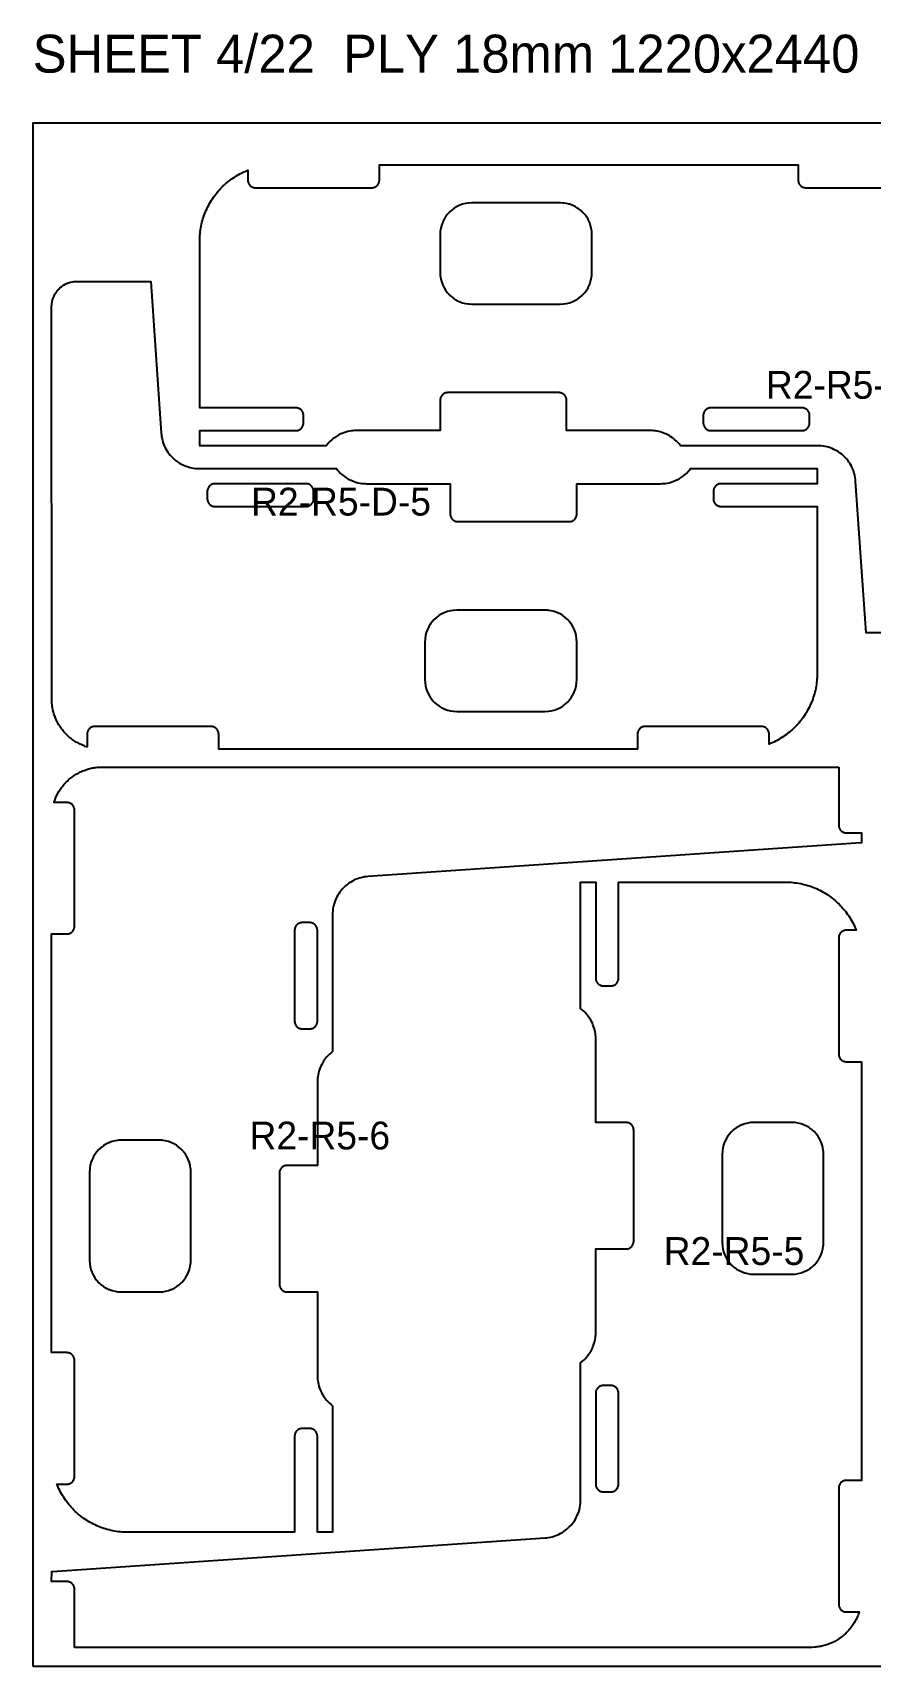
# Model space of a CAD drawing. Header units: millimetres. Extents: x 0 to 59980, y 0 to 1292.
# Drawn here: x 8220 to 8882, y 0 to 1292 of the extents above; entities that cross this region are included whole.
import ezdxf

# ---------------------------------------------------------------- set-up
doc = ezdxf.new("R2010")
doc.units = ezdxf.units.MM
for name, color, linetype in [('CUT_IN', 5, 'Continuous'), ('CUT_OUT', 1, 'Continuous'), ('LABEL', 7, 'Continuous'), ('SHEET', 8, 'Continuous')]:
    doc.layers.add(name, color=color, linetype=linetype)

msp = doc.modelspace()

# ---------------------------------------------------------------- linework, layer by layer
at = {"layer": 'CUT_IN'}
for points in [[(8546.22, 1088.11), (8547.68, 1086.14), (8549.12, 1084.54), (8549.54, 1084.12), (8551.14, 1082.68), (8553.11, 1081.22), (8554.96, 1080.1), (8555.22, 1079.96), (8557.17, 1079.03), (8557.71, 1078.8), (8559.74, 1078.08), (8562.12, 1077.49), (8564.26, 1077.16), (8564.84, 1077.11), (8567.15, 1077), (8636.85, 1077), (8639.45, 1077.13), (8639.74, 1077.16), (8641.88, 1077.49), (8644.26, 1078.08), (8646.29, 1078.8), (8646.83, 1079.03), (8648.52, 1079.83), (8649.04, 1080.1), (8650.89, 1081.22), (8652.86, 1082.68), (8654.46, 1084.12), (8654.88, 1084.54), (8656.32, 1086.14), (8657.61, 1087.87), (8657.94, 1088.36), (8658.9, 1089.96), (8659.04, 1090.22), (8659.97, 1092.17), (8660.2, 1092.71), (8660.92, 1094.74), (8661.51, 1097.12), (8661.84, 1099.26), (8661.87, 1099.55), (8662, 1102.15), (8661.99, 1132.15), (8661.87, 1134.45), (8661.84, 1134.74), (8661.51, 1136.88), (8660.92, 1139.26), (8660.2, 1141.29), (8659.97, 1141.83), (8659.04, 1143.78), (8658.9, 1144.04), (8657.94, 1145.64), (8657.61, 1146.13), (8656.32, 1147.86), (8654.88, 1149.46), (8654.46, 1149.88), (8652.86, 1151.32), (8651.13, 1152.61), (8650.64, 1152.94), (8649.04, 1153.9), (8648.78, 1154.04), (8646.83, 1154.97), (8646.29, 1155.2), (8644.26, 1155.92), (8643.97, 1156), (8641.88, 1156.51), (8639.74, 1156.84), (8639.16, 1156.89), (8636.85, 1157), (8567.15, 1157), (8564.55, 1156.87), (8564.26, 1156.84), (8562.12, 1156.51), (8559.74, 1155.92), (8557.71, 1155.2), (8557.17, 1154.97), (8555.48, 1154.17), (8554.96, 1153.9), (8553.11, 1152.78), (8551.14, 1151.32), (8550.92, 1151.13), (8549.54, 1149.88), (8549.12, 1149.46), (8547.68, 1147.86), (8546.39, 1146.13), (8546.06, 1145.64), (8545.1, 1144.04), (8544.96, 1143.78), (8544.03, 1141.83), (8543.8, 1141.29), (8543.08, 1139.26), (8542.49, 1136.88), (8542.16, 1134.74), (8542.13, 1134.45), (8542, 1131.85), (8542, 1102.15), (8542.11, 1099.84), (8542.16, 1099.26), (8542.49, 1097.12), (8543.08, 1094.74), (8543.8, 1092.71), (8543.91, 1092.44), (8544.83, 1090.48), (8545.1, 1089.96), (8546.22, 1088.11)], [(8828.88, 977.06), (8829.46, 977.18), (8830.02, 977.35), (8830.57, 977.58), (8831.08, 977.85), (8831.57, 978.18), (8831.81, 978.36), (8832.03, 978.55), (8832.45, 978.97), (8832.64, 979.19), (8832.82, 979.43), (8833.15, 979.92), (8833.42, 980.43), (8833.65, 980.98), (8833.82, 981.54), (8833.94, 982.12), (8833.99, 982.71), (8833.99, 989.29), (8833.94, 989.88), (8833.82, 990.46), (8833.65, 991.02), (8833.54, 991.3), (8833.42, 991.57), (8833.15, 992.08), (8832.82, 992.57), (8832.64, 992.81), (8832.45, 993.03), (8832.03, 993.45), (8831.81, 993.64), (8831.33, 993.99), (8831.08, 994.15), (8830.83, 994.29), (8830.3, 994.54), (8830.02, 994.65), (8829.46, 994.82), (8828.88, 994.94), (8828.59, 994.97), (8828, 995), (8755.71, 994.99), (8755.12, 994.94), (8754.54, 994.82), (8753.98, 994.65), (8753.7, 994.54), (8753.17, 994.29), (8752.92, 994.15), (8752.43, 993.82), (8752.19, 993.64), (8751.97, 993.45), (8751.55, 993.03), (8751.36, 992.81), (8751.01, 992.33), (8750.71, 991.83), (8750.46, 991.3), (8750.35, 991.02), (8750.18, 990.46), (8750.06, 989.88), (8750.03, 989.59), (8750, 989), (8750.01, 982.71), (8750.06, 982.12), (8750.18, 981.54), (8750.35, 980.98), (8750.46, 980.7), (8750.58, 980.43), (8750.85, 979.92), (8751.18, 979.43), (8751.36, 979.19), (8751.55, 978.97), (8751.97, 978.55), (8752.19, 978.36), (8752.67, 978.01), (8752.92, 977.85), (8753.17, 977.71), (8753.7, 977.46), (8753.98, 977.35), (8754.54, 977.18), (8755.12, 977.06), (8755.41, 977.03), (8756, 977), (8828, 977), (8828.59, 977.03), (8828.88, 977.06)], [(8363.12, 934.94), (8362.54, 934.82), (8361.98, 934.65), (8361.43, 934.42), (8360.92, 934.15), (8360.43, 933.82), (8360.19, 933.64), (8359.97, 933.45), (8359.55, 933.03), (8359.36, 932.81), (8359.18, 932.57), (8358.85, 932.08), (8358.58, 931.57), (8358.35, 931.02), (8358.18, 930.46), (8358.06, 929.88), (8358.01, 929.29), (8358.01, 922.71), (8358.06, 922.12), (8358.18, 921.54), (8358.35, 920.98), (8358.46, 920.7), (8358.58, 920.43), (8358.85, 919.92), (8359.18, 919.43), (8359.36, 919.19), (8359.55, 918.97), (8359.97, 918.55), (8360.19, 918.36), (8360.67, 918.01), (8360.92, 917.85), (8361.17, 917.71), (8361.7, 917.46), (8361.98, 917.35), (8362.54, 917.18), (8363.12, 917.06), (8363.41, 917.03), (8364, 917), (8436.29, 917.01), (8436.88, 917.06), (8437.46, 917.18), (8438.02, 917.35), (8438.3, 917.46), (8438.83, 917.71), (8439.08, 917.85), (8439.57, 918.18), (8439.81, 918.36), (8440.03, 918.55), (8440.45, 918.97), (8440.64, 919.19), (8440.99, 919.67), (8441.29, 920.17), (8441.54, 920.7), (8441.65, 920.98), (8441.82, 921.54), (8441.94, 922.12), (8441.97, 922.41), (8442, 923), (8441.99, 929.29), (8441.94, 929.88), (8441.82, 930.46), (8441.65, 931.02), (8441.54, 931.3), (8441.42, 931.57), (8441.15, 932.08), (8440.82, 932.57), (8440.64, 932.81), (8440.45, 933.03), (8440.03, 933.45), (8439.81, 933.64), (8439.33, 933.99), (8439.08, 934.15), (8438.83, 934.29), (8438.3, 934.54), (8438.02, 934.65), (8437.46, 934.82), (8436.88, 934.94), (8436.59, 934.97), (8436, 935), (8364, 935), (8363.41, 934.97), (8363.12, 934.94)], [(8645.78, 823.89), (8644.32, 825.86), (8642.88, 827.46), (8642.46, 827.88), (8640.86, 829.32), (8638.89, 830.78), (8637.04, 831.9), (8636.78, 832.04), (8634.83, 832.97), (8634.29, 833.2), (8632.26, 833.92), (8629.88, 834.51), (8627.74, 834.84), (8627.16, 834.89), (8624.85, 835), (8555.15, 835), (8552.55, 834.87), (8552.26, 834.84), (8550.12, 834.51), (8547.74, 833.92), (8545.71, 833.2), (8545.17, 832.97), (8543.48, 832.17), (8542.96, 831.9), (8541.11, 830.78), (8539.14, 829.32), (8537.54, 827.88), (8537.12, 827.46), (8535.68, 825.86), (8534.39, 824.13), (8534.06, 823.64), (8533.1, 822.04), (8532.96, 821.78), (8532.03, 819.83), (8531.8, 819.29), (8531.08, 817.26), (8530.49, 814.88), (8530.16, 812.74), (8530.13, 812.45), (8530, 809.85), (8530.01, 779.85), (8530.13, 777.55), (8530.16, 777.26), (8530.49, 775.12), (8531.08, 772.74), (8531.8, 770.71), (8532.03, 770.17), (8532.96, 768.22), (8533.1, 767.96), (8534.06, 766.36), (8534.39, 765.87), (8535.68, 764.14), (8537.12, 762.54), (8537.54, 762.12), (8539.14, 760.68), (8540.87, 759.39), (8541.36, 759.06), (8542.96, 758.1), (8543.22, 757.96), (8545.17, 757.03), (8545.71, 756.8), (8547.74, 756.08), (8548.03, 756), (8550.12, 755.49), (8552.26, 755.16), (8552.84, 755.11), (8555.15, 755), (8624.85, 755), (8627.45, 755.13), (8627.74, 755.16), (8629.88, 755.49), (8632.26, 756.08), (8634.29, 756.8), (8634.83, 757.03), (8636.52, 757.83), (8637.04, 758.1), (8638.89, 759.22), (8640.86, 760.68), (8641.08, 760.87), (8642.46, 762.12), (8642.88, 762.54), (8644.32, 764.14), (8645.61, 765.87), (8645.94, 766.36), (8646.9, 767.96), (8647.04, 768.22), (8647.97, 770.17), (8648.2, 770.71), (8648.92, 772.74), (8649.51, 775.12), (8649.84, 777.26), (8649.87, 777.55), (8650, 780.15), (8650, 809.85), (8649.89, 812.16), (8649.84, 812.74), (8649.51, 814.88), (8648.92, 817.26), (8648.2, 819.29), (8648.09, 819.56), (8647.17, 821.52), (8646.9, 822.04), (8645.78, 823.89)], [(8445, 582), (8444.97, 582.59), (8444.94, 582.88), (8444.82, 583.46), (8444.65, 584.02), (8444.42, 584.57), (8444.15, 585.08), (8443.82, 585.57), (8443.64, 585.81), (8443.45, 586.03), (8443.03, 586.45), (8442.81, 586.64), (8442.57, 586.82), (8442.08, 587.15), (8441.57, 587.42), (8441.02, 587.65), (8440.46, 587.82), (8439.88, 587.94), (8439.29, 587.99), (8432.71, 587.99), (8432.12, 587.94), (8431.54, 587.82), (8430.98, 587.65), (8430.7, 587.54), (8430.43, 587.42), (8429.92, 587.15), (8429.43, 586.82), (8429.19, 586.64), (8428.97, 586.45), (8428.55, 586.03), (8428.36, 585.81), (8428.01, 585.33), (8427.85, 585.08), (8427.71, 584.83), (8427.46, 584.3), (8427.35, 584.02), (8427.18, 583.46), (8427.06, 582.88), (8427.03, 582.59), (8427, 582), (8427.01, 509.71), (8427.06, 509.12), (8427.18, 508.54), (8427.35, 507.98), (8427.46, 507.7), (8427.71, 507.17), (8427.85, 506.92), (8428.18, 506.43), (8428.36, 506.19), (8428.55, 505.97), (8428.97, 505.55), (8429.19, 505.36), (8429.67, 505.01), (8430.17, 504.71), (8430.7, 504.46), (8430.98, 504.35), (8431.54, 504.18), (8432.12, 504.06), (8432.41, 504.03), (8433, 504), (8439.29, 504.01), (8439.88, 504.06), (8440.46, 504.18), (8441.02, 504.35), (8441.3, 504.46), (8441.57, 504.58), (8442.08, 504.85), (8442.57, 505.18), (8442.81, 505.36), (8443.03, 505.55), (8443.45, 505.97), (8443.64, 506.19), (8443.99, 506.67), (8444.15, 506.92), (8444.29, 507.17), (8444.54, 507.7), (8444.65, 507.98), (8444.82, 508.54), (8444.94, 509.12), (8444.97, 509.41), (8445, 510), (8445, 582)], [(8778.48, 427.17), (8777.96, 426.9), (8776.11, 425.78), (8774.14, 424.32), (8773.92, 424.13), (8772.54, 422.88), (8772.33, 422.67), (8772.12, 422.46), (8770.87, 421.08), (8770.68, 420.86), (8769.22, 418.89), (8768.1, 417.04), (8767.96, 416.78), (8767.03, 414.83), (8766.8, 414.29), (8766.08, 412.26), (8766, 411.97), (8765.49, 409.88), (8765.16, 407.74), (8765.11, 407.16), (8765, 404.85), (8765, 335.15), (8765.13, 332.55), (8765.16, 332.26), (8765.49, 330.12), (8766.08, 327.74), (8766.8, 325.71), (8767.03, 325.17), (8767.83, 323.48), (8768.1, 322.96), (8769.22, 321.11), (8770.5, 319.38), (8770.68, 319.14), (8770.87, 318.92), (8772.12, 317.54), (8772.54, 317.12), (8774.14, 315.68), (8775.87, 314.39), (8776.36, 314.06), (8777.96, 313.1), (8778.22, 312.96), (8780.17, 312.03), (8780.71, 311.8), (8782.74, 311.08), (8785.12, 310.49), (8787.26, 310.16), (8787.55, 310.13), (8790.15, 310), (8820.15, 310.01), (8822.45, 310.13), (8822.74, 310.16), (8824.88, 310.49), (8827.26, 311.08), (8829.29, 311.8), (8829.83, 312.03), (8831.78, 312.96), (8832.04, 313.1), (8833.64, 314.06), (8834.13, 314.39), (8835.86, 315.68), (8837.46, 317.12), (8837.88, 317.54), (8839.32, 319.14), (8840.61, 320.87), (8840.94, 321.36), (8841.9, 322.96), (8842.04, 323.22), (8842.97, 325.17), (8843.2, 325.71), (8843.92, 327.74), (8844, 328.03), (8844.51, 330.12), (8844.84, 332.26), (8844.89, 332.84), (8845, 335.15), (8845, 404.85), (8844.87, 407.45), (8844.84, 407.74), (8844.51, 409.88), (8843.92, 412.26), (8843.2, 414.29), (8842.97, 414.83), (8842.17, 416.52), (8841.9, 417.04), (8840.78, 418.89), (8839.5, 420.62), (8839.32, 420.86), (8839.13, 421.08), (8837.88, 422.46), (8837.46, 422.88), (8835.86, 424.32), (8834.13, 425.61), (8833.64, 425.94), (8832.04, 426.9), (8831.78, 427.04), (8829.83, 427.97), (8829.29, 428.2), (8827.26, 428.92), (8824.88, 429.51), (8822.74, 429.84), (8822.45, 429.87), (8819.85, 430), (8790.15, 430), (8787.84, 429.89), (8787.26, 429.84), (8785.12, 429.51), (8782.74, 428.92), (8780.71, 428.2), (8780.44, 428.09), (8778.48, 427.17)], [(8331.52, 298.83), (8332.04, 299.1), (8333.89, 300.22), (8335.86, 301.68), (8336.08, 301.87), (8337.46, 303.12), (8337.67, 303.33), (8337.88, 303.54), (8339.13, 304.92), (8339.32, 305.14), (8340.78, 307.11), (8341.9, 308.96), (8342.04, 309.22), (8342.97, 311.17), (8343.2, 311.71), (8343.92, 313.74), (8344, 314.03), (8344.51, 316.12), (8344.84, 318.26), (8344.89, 318.84), (8345, 321.15), (8345, 390.85), (8344.87, 393.45), (8344.84, 393.74), (8344.51, 395.88), (8343.92, 398.26), (8343.2, 400.29), (8342.97, 400.83), (8342.17, 402.52), (8341.9, 403.04), (8340.78, 404.89), (8339.5, 406.62), (8339.32, 406.86), (8339.13, 407.08), (8337.88, 408.46), (8337.46, 408.88), (8335.86, 410.32), (8334.13, 411.61), (8333.64, 411.94), (8332.04, 412.9), (8331.78, 413.04), (8329.83, 413.97), (8329.29, 414.2), (8327.26, 414.92), (8324.88, 415.51), (8322.74, 415.84), (8322.45, 415.87), (8319.85, 416), (8289.85, 415.99), (8287.55, 415.87), (8287.26, 415.84), (8285.12, 415.51), (8282.74, 414.92), (8280.71, 414.2), (8280.17, 413.97), (8278.22, 413.04), (8277.96, 412.9), (8276.36, 411.94), (8275.87, 411.61), (8274.14, 410.32), (8272.54, 408.88), (8272.12, 408.46), (8270.68, 406.86), (8269.39, 405.13), (8269.06, 404.64), (8268.1, 403.04), (8267.96, 402.78), (8267.03, 400.83), (8266.8, 400.29), (8266.08, 398.26), (8266, 397.97), (8265.49, 395.88), (8265.16, 393.74), (8265.11, 393.16), (8265, 390.85), (8265, 321.15), (8265.13, 318.55), (8265.16, 318.26), (8265.49, 316.12), (8266.08, 313.74), (8266.8, 311.71), (8267.03, 311.17), (8267.83, 309.48), (8268.1, 308.96), (8269.22, 307.11), (8270.5, 305.38), (8270.68, 305.14), (8270.87, 304.92), (8272.12, 303.54), (8272.54, 303.12), (8274.14, 301.68), (8275.87, 300.39), (8276.36, 300.06), (8277.96, 299.1), (8278.22, 298.96), (8280.17, 298.03), (8280.71, 297.8), (8282.74, 297.08), (8285.12, 296.49), (8287.26, 296.16), (8287.55, 296.13), (8290.15, 296), (8319.85, 296), (8322.16, 296.11), (8322.74, 296.16), (8324.88, 296.49), (8327.26, 297.08), (8329.29, 297.8), (8329.56, 297.91), (8331.52, 298.83)], [(8665, 144), (8665.03, 143.41), (8665.06, 143.12), (8665.18, 142.54), (8665.35, 141.98), (8665.58, 141.43), (8665.85, 140.92), (8666.18, 140.43), (8666.36, 140.19), (8666.55, 139.97), (8666.97, 139.55), (8667.19, 139.36), (8667.43, 139.18), (8667.92, 138.85), (8668.43, 138.58), (8668.98, 138.35), (8669.54, 138.18), (8670.12, 138.06), (8670.71, 138.01), (8677.29, 138.01), (8677.88, 138.06), (8678.46, 138.18), (8679.02, 138.35), (8679.3, 138.46), (8679.57, 138.58), (8680.08, 138.85), (8680.57, 139.18), (8680.81, 139.36), (8681.03, 139.55), (8681.45, 139.97), (8681.64, 140.19), (8681.99, 140.67), (8682.15, 140.92), (8682.29, 141.17), (8682.54, 141.7), (8682.65, 141.98), (8682.82, 142.54), (8682.94, 143.12), (8682.97, 143.41), (8683, 144), (8682.99, 216.29), (8682.94, 216.88), (8682.82, 217.46), (8682.65, 218.02), (8682.54, 218.3), (8682.29, 218.83), (8682.15, 219.08), (8681.82, 219.57), (8681.64, 219.81), (8681.45, 220.03), (8681.03, 220.45), (8680.81, 220.64), (8680.33, 220.99), (8679.83, 221.29), (8679.3, 221.54), (8679.02, 221.65), (8678.46, 221.82), (8677.88, 221.94), (8677.59, 221.97), (8677, 222), (8670.71, 221.99), (8670.12, 221.94), (8669.54, 221.82), (8668.98, 221.65), (8668.7, 221.54), (8668.43, 221.42), (8667.92, 221.15), (8667.43, 220.82), (8667.19, 220.64), (8666.97, 220.45), (8666.55, 220.03), (8666.36, 219.81), (8666.01, 219.33), (8665.85, 219.08), (8665.71, 218.83), (8665.46, 218.3), (8665.35, 218.02), (8665.18, 217.46), (8665.06, 216.88), (8665.03, 216.59), (8665, 216), (8665, 144)]]:
    msp.add_lwpolyline(points, close=True, dxfattribs=at)
at = {"layer": 'CUT_OUT'}
msp.add_lwpolyline([(8937, 817), (8878.59, 817), (8870.4, 937.11), (8870.29, 938.34), (8870.29, 938.34), (8870.09, 939.78), (8869.76, 941.5), (8869.49, 942.63), (8869.08, 944.03), (8868.61, 945.4), (8867.96, 947.02), (8867.47, 948.08), (8866.81, 949.37), (8866.08, 950.63), (8865.13, 952.09), (8864.45, 953.03), (8863.36, 954.4), (8862.59, 955.27), (8861.58, 956.32), (8860.31, 957.51), (8859.42, 958.26), (8858.27, 959.15), (8856.84, 960.14), (8855.6, 960.91), (8854.33, 961.61), (8853.28, 962.13), (8851.95, 962.71), (8850.6, 963.24), (8848.94, 963.78), (8847.82, 964.08), (8846.4, 964.41), (8844.97, 964.66), (8843.23, 964.87), (8841.78, 964.97), (8840.55, 965), (8732.01, 965.01), (8730.84, 966.45), (8729.88, 967.52), (8728.88, 968.55), (8727.61, 969.71), (8726.5, 970.62), (8725.58, 971.31), (8724.4, 972.12), (8722.93, 973.02), (8721.93, 973.57), (8720.38, 974.32), (8719.33, 974.78), (8717.99, 975.29), (8716.63, 975.73), (8714.97, 976.18), (8713.56, 976.48), (8712.15, 976.71), (8711.01, 976.85), (8709.58, 976.96), (8708.08, 977), (8642, 977), (8642, 1001), (8641.97, 1001.59), (8641.94, 1001.88), (8641.82, 1002.46), (8641.65, 1003.02), (8641.42, 1003.57), (8641.15, 1004.08), (8640.99, 1004.33), (8640.64, 1004.81), (8640.45, 1005.03), (8640.03, 1005.45), (8639.81, 1005.64), (8639.33, 1005.99), (8639.08, 1006.15), (8638.57, 1006.42), (8638.02, 1006.65), (8637.46, 1006.82), (8636.88, 1006.94), (8636.59, 1006.97), (8636, 1007), (8548, 1007), (8547.41, 1006.97), (8547.12, 1006.94), (8546.54, 1006.82), (8546.26, 1006.74), (8545.7, 1006.54), (8545.17, 1006.29), (8544.92, 1006.15), (8544.67, 1005.99), (8544.19, 1005.64), (8543.97, 1005.45), (8543.55, 1005.03), (8543.36, 1004.81), (8543.01, 1004.33), (8542.85, 1004.08), (8542.58, 1003.57), (8542.35, 1003.02), (8542.26, 1002.74), (8542.18, 1002.46), (8542.06, 1001.88), (8542.03, 1001.59), (8542, 1001), (8542, 977), (8475.92, 977), (8474.42, 976.96), (8472.99, 976.85), (8471.85, 976.71), (8470.44, 976.48), (8469.03, 976.18), (8467.37, 975.73), (8466.01, 975.29), (8464.67, 974.78), (8463.62, 974.32), (8462.07, 973.57), (8461.07, 973.02), (8459.6, 972.12), (8458.42, 971.31), (8457.5, 970.62), (8456.39, 969.71), (8455.12, 968.55), (8454.12, 967.52), (8453.16, 966.45), (8451.99, 965.01), (8352.01, 965.01), (8352, 977), (8428.29, 977.01), (8428.88, 977.06), (8429.46, 977.18), (8430.02, 977.35), (8430.57, 977.58), (8431.08, 977.85), (8431.57, 978.18), (8431.81, 978.36), (8432.03, 978.55), (8432.45, 978.97), (8432.64, 979.19), (8432.99, 979.67), (8433.29, 980.17), (8433.54, 980.7), (8433.74, 981.26), (8433.82, 981.54), (8433.94, 982.12), (8433.97, 982.41), (8434, 983), (8433.99, 989.29), (8433.94, 989.88), (8433.82, 990.46), (8433.65, 991.02), (8433.54, 991.3), (8433.42, 991.57), (8433.15, 992.08), (8432.82, 992.57), (8432.64, 992.81), (8432.45, 993.03), (8432.03, 993.45), (8431.81, 993.64), (8431.33, 993.99), (8431.08, 994.15), (8430.83, 994.29), (8430.3, 994.54), (8430.02, 994.65), (8429.46, 994.82), (8428.88, 994.94), (8428.59, 994.97), (8428, 995), (8352, 995), (8352, 1127.02), (8352.02, 1128.51), (8352.07, 1129.98), (8352.16, 1131.38), (8352.29, 1132.92), (8352.45, 1134.31), (8352.64, 1135.77), (8352.89, 1137.29), (8353.16, 1138.74), (8353.45, 1140.11), (8353.79, 1141.54), (8354.18, 1143.04), (8354.59, 1144.45), (8355.04, 1145.86), (8355.52, 1147.25), (8356.03, 1148.63), (8356.55, 1149.93), (8357.16, 1151.35), (8357.78, 1152.69), (8358.42, 1154.01), (8359.1, 1155.32), (8359.81, 1156.61), (8360.56, 1157.88), (8361.29, 1159.07), (8362.09, 1160.3), (8362.92, 1161.52), (8363.83, 1162.77), (8364.72, 1163.94), (8365.64, 1165.09), (8366.59, 1166.22), (8367.52, 1167.27), (8368.52, 1168.35), (8369.55, 1169.4), (8370.65, 1170.48), (8371.73, 1171.48), (8372.78, 1172.41), (8373.91, 1173.36), (8375.06, 1174.28), (8376.23, 1175.17), (8377.48, 1176.08), (8378.7, 1176.91), (8379.93, 1177.71), (8381.12, 1178.44), (8382.39, 1179.19), (8383.68, 1179.9), (8384.99, 1180.58), (8386.31, 1181.22), (8387.65, 1181.84), (8389.07, 1182.45), (8390, 1182.81), (8390.01, 1174.71), (8390.06, 1174.12), (8390.18, 1173.54), (8390.35, 1172.98), (8390.46, 1172.7), (8390.71, 1172.17), (8391.01, 1171.67), (8391.36, 1171.19), (8391.55, 1170.97), (8391.97, 1170.55), (8392.19, 1170.36), (8392.67, 1170.01), (8392.92, 1169.85), (8393.43, 1169.58), (8393.7, 1169.46), (8393.98, 1169.35), (8394.54, 1169.18), (8395.12, 1169.06), (8395.41, 1169.03), (8396, 1169), (8488, 1169), (8488.59, 1169.03), (8488.88, 1169.06), (8489.46, 1169.18), (8489.74, 1169.26), (8490.02, 1169.35), (8490.57, 1169.58), (8491.08, 1169.85), (8491.33, 1170.01), (8491.81, 1170.36), (8492.03, 1170.55), (8492.45, 1170.97), (8492.64, 1171.19), (8492.99, 1171.67), (8493.15, 1171.92), (8493.29, 1172.17), (8493.54, 1172.7), (8493.65, 1172.98), (8493.82, 1173.54), (8493.94, 1174.12), (8493.97, 1174.41), (8494, 1175), (8494, 1187), (8825, 1187), (8825, 1175), (8825.03, 1174.41), (8825.06, 1174.12), (8825.18, 1173.54), (8825.35, 1172.98), (8825.58, 1172.43), (8825.85, 1171.92), (8826.01, 1171.67), (8826.36, 1171.19), (8826.55, 1170.97), (8826.97, 1170.55), (8827.19, 1170.36), (8827.67, 1170.01), (8827.92, 1169.85), (8828.43, 1169.58), (8828.98, 1169.35), (8829.26, 1169.26), (8829.54, 1169.18), (8830.12, 1169.06), (8830.41, 1169.03), (8831, 1169), (8923, 1169)], dxfattribs=at)
for points in [[(8321.71, 973.66), (8321.91, 972.22), (8322.24, 970.5), (8322.51, 969.37), (8322.92, 967.97), (8323.39, 966.6), (8324.04, 964.98), (8324.53, 963.92), (8325.19, 962.63), (8325.92, 961.37), (8326.87, 959.91), (8327.55, 958.97), (8328.64, 957.6), (8329.41, 956.73), (8330.42, 955.68), (8331.69, 954.49), (8332.58, 953.74), (8333.73, 952.85), (8335.16, 951.86), (8336.4, 951.09), (8337.67, 950.39), (8338.72, 949.87), (8340.05, 949.29), (8341.4, 948.76), (8343.06, 948.22), (8344.18, 947.92), (8345.6, 947.59), (8347.03, 947.34), (8348.77, 947.13), (8350.22, 947.03), (8351.45, 947), (8459.99, 946.99), (8461.16, 945.55), (8462.12, 944.48), (8463.12, 943.45), (8464.39, 942.29), (8465.5, 941.38), (8466.42, 940.69), (8467.6, 939.88), (8469.07, 938.98), (8470.07, 938.43), (8471.62, 937.68), (8472.67, 937.22), (8474.01, 936.71), (8475.37, 936.27), (8477.03, 935.82), (8478.44, 935.52), (8479.85, 935.29), (8480.99, 935.15), (8482.42, 935.04), (8483.92, 935), (8550, 935), (8550, 911), (8550.03, 910.41), (8550.06, 910.12), (8550.18, 909.54), (8550.35, 908.98), (8550.58, 908.43), (8550.85, 907.92), (8551.01, 907.67), (8551.36, 907.19), (8551.55, 906.97), (8551.97, 906.55), (8552.19, 906.36), (8552.67, 906.01), (8552.92, 905.85), (8553.43, 905.58), (8553.98, 905.35), (8554.54, 905.18), (8555.12, 905.06), (8555.41, 905.03), (8556, 905), (8644, 905), (8644.59, 905.03), (8644.88, 905.06), (8645.46, 905.18), (8645.74, 905.26), (8646.3, 905.46), (8646.83, 905.71), (8647.08, 905.85), (8647.33, 906.01), (8647.81, 906.36), (8648.03, 906.55), (8648.45, 906.97), (8648.64, 907.19), (8648.99, 907.67), (8649.15, 907.92), (8649.42, 908.43), (8649.65, 908.98), (8649.74, 909.26), (8649.82, 909.54), (8649.94, 910.12), (8649.97, 910.41), (8650, 911), (8650, 935), (8716.08, 935), (8717.58, 935.04), (8719.01, 935.15), (8720.15, 935.29), (8721.56, 935.52), (8722.97, 935.82), (8724.63, 936.27), (8725.99, 936.71), (8727.33, 937.22), (8728.38, 937.68), (8729.93, 938.43), (8730.93, 938.98), (8732.4, 939.88), (8733.58, 940.69), (8734.5, 941.38), (8735.61, 942.29), (8736.88, 943.45), (8737.88, 944.48), (8738.84, 945.55), (8740.01, 946.99), (8839.99, 946.99), (8840, 935), (8763.71, 934.99), (8763.12, 934.94), (8762.54, 934.82), (8761.98, 934.65), (8761.43, 934.42), (8760.92, 934.15), (8760.43, 933.82), (8760.19, 933.64), (8759.97, 933.45), (8759.55, 933.03), (8759.36, 932.81), (8759.01, 932.33), (8758.71, 931.83), (8758.46, 931.3), (8758.26, 930.74), (8758.18, 930.46), (8758.06, 929.88), (8758.03, 929.59), (8758, 929), (8758.01, 922.71), (8758.06, 922.12), (8758.18, 921.54), (8758.35, 920.98), (8758.46, 920.7), (8758.58, 920.43), (8758.85, 919.92), (8759.18, 919.43), (8759.36, 919.19), (8759.55, 918.97), (8759.97, 918.55), (8760.19, 918.36), (8760.67, 918.01), (8760.92, 917.85), (8761.17, 917.71), (8761.7, 917.46), (8761.98, 917.35), (8762.54, 917.18), (8763.12, 917.06), (8763.41, 917.03), (8764, 917), (8840, 917), (8840, 784.98), (8839.98, 783.49), (8839.93, 782.02), (8839.84, 780.62), (8839.71, 779.08), (8839.55, 777.69), (8839.36, 776.23), (8839.11, 774.71), (8838.84, 773.26), (8838.55, 771.89), (8838.21, 770.46), (8837.82, 768.96), (8837.41, 767.55), (8836.96, 766.14), (8836.48, 764.75), (8835.97, 763.37), (8835.45, 762.07), (8834.84, 760.65), (8834.22, 759.31), (8833.58, 757.99), (8832.9, 756.68), (8832.19, 755.39), (8831.44, 754.12), (8830.71, 752.93), (8829.91, 751.7), (8829.08, 750.48), (8828.17, 749.23), (8827.28, 748.06), (8826.36, 746.91), (8825.41, 745.78), (8824.48, 744.73), (8823.48, 743.65), (8822.45, 742.6), (8821.35, 741.52), (8820.27, 740.52), (8819.22, 739.59), (8818.09, 738.64), (8816.94, 737.72), (8815.77, 736.83), (8814.52, 735.92), (8813.3, 735.09), (8812.07, 734.29), (8810.88, 733.56), (8809.61, 732.81), (8808.32, 732.1), (8807.01, 731.42), (8805.69, 730.78), (8804.35, 730.16), (8802.93, 729.55), (8802, 729.19), (8801.99, 737.29), (8801.94, 737.88), (8801.82, 738.46), (8801.65, 739.02), (8801.54, 739.3), (8801.29, 739.83), (8800.99, 740.33), (8800.64, 740.81), (8800.45, 741.03), (8800.03, 741.45), (8799.81, 741.64), (8799.33, 741.99), (8799.08, 742.15), (8798.57, 742.42), (8798.3, 742.54), (8798.02, 742.65), (8797.46, 742.82), (8796.88, 742.94), (8796.59, 742.97), (8796, 743), (8704, 743), (8703.41, 742.97), (8703.12, 742.94), (8702.54, 742.82), (8702.26, 742.74), (8701.98, 742.65), (8701.43, 742.42), (8700.92, 742.15), (8700.67, 741.99), (8700.19, 741.64), (8699.97, 741.45), (8699.55, 741.03), (8699.36, 740.81), (8699.01, 740.33), (8698.85, 740.08), (8698.71, 739.83), (8698.46, 739.3), (8698.35, 739.02), (8698.18, 738.46), (8698.06, 737.88), (8698.03, 737.59), (8698, 737), (8698, 725), (8367, 725), (8367, 737), (8366.97, 737.59), (8366.94, 737.88), (8366.82, 738.46), (8366.65, 739.02), (8366.42, 739.57), (8366.15, 740.08), (8365.99, 740.33), (8365.64, 740.81), (8365.45, 741.03), (8365.03, 741.45), (8364.81, 741.64), (8364.33, 741.99), (8364.08, 742.15), (8363.57, 742.42), (8363.02, 742.65), (8362.74, 742.74), (8362.46, 742.82), (8361.88, 742.94), (8361.59, 742.97), (8361, 743), (8269, 743), (8268.41, 742.97), (8268.12, 742.94), (8267.54, 742.82), (8266.98, 742.65), (8266.43, 742.42), (8265.92, 742.15), (8265.67, 741.99), (8265.19, 741.64), (8264.97, 741.45), (8264.55, 741.03), (8264.36, 740.81), (8264.01, 740.33), (8263.71, 739.83), (8263.46, 739.3), (8263.26, 738.74), (8263.18, 738.46), (8263.06, 737.88), (8263.03, 737.59), (8263, 737), (8263, 726.85), (8262.42, 727.03), (8261.49, 727.35), (8260.57, 727.69), (8258.82, 728.42), (8257.05, 729.25), (8256.11, 729.74), (8254.4, 730.71), (8252.75, 731.76), (8251.14, 732.89), (8250.42, 733.44), (8249.6, 734.1), (8248.9, 734.69), (8248.11, 735.39), (8246.74, 736.69), (8246.06, 737.39), (8245.39, 738.11), (8244.69, 738.9), (8244.1, 739.6), (8243.44, 740.42), (8242.89, 741.14), (8241.72, 742.81), (8240.71, 744.4), (8239.74, 746.11), (8239.25, 747.05), (8238.42, 748.82), (8237.69, 750.57), (8237.35, 751.49), (8236.73, 753.35), (8236.44, 754.37), (8235.96, 756.27), (8235.76, 757.23), (8235.58, 758.2), (8235.44, 759.09), (8235.3, 760.14), (8235.19, 761.12), (8235.11, 762.02), (8235.01, 763.98), (8235, 1075.38), (8235.05, 1076.47), (8235.15, 1077.45), (8235.29, 1078.42), (8235.38, 1078.9), (8235.72, 1080.33), (8235.86, 1080.81), (8236.17, 1081.74), (8236.52, 1082.65), (8236.92, 1083.55), (8237.36, 1084.43), (8237.6, 1084.86), (8238.1, 1085.7), (8238.65, 1086.52), (8239.23, 1087.3), (8239.54, 1087.69), (8240.18, 1088.43), (8240.52, 1088.79), (8240.86, 1089.14), (8241.57, 1089.82), (8242.31, 1090.46), (8242.7, 1090.77), (8243.48, 1091.35), (8244.3, 1091.9), (8245.57, 1092.64), (8246.45, 1093.08), (8247.35, 1093.48), (8247.8, 1093.66), (8248.26, 1093.83), (8249.19, 1094.14), (8250.14, 1094.4), (8251.1, 1094.62), (8251.58, 1094.71), (8252.55, 1094.85), (8253.53, 1094.95), (8254.02, 1094.98), (8255, 1095), (8313.41, 1095), (8321.6, 974.89), (8321.71, 973.66)], [(8857, 711), (8857, 665), (8857.03, 664.41), (8857.06, 664.12), (8857.18, 663.54), (8857.26, 663.26), (8857.46, 662.7), (8857.58, 662.43), (8857.85, 661.92), (8858.01, 661.67), (8858.36, 661.19), (8858.55, 660.97), (8858.97, 660.55), (8859.19, 660.36), (8859.67, 660.01), (8860.17, 659.71), (8860.43, 659.58), (8860.98, 659.35), (8861.54, 659.18), (8862.12, 659.06), (8862.41, 659.03), (8863, 659), (8875, 659), (8874.99, 651.01), (8874.6, 650.97), (8484.89, 624.4), (8483.66, 624.29), (8482.22, 624.09), (8480.5, 623.76), (8479.37, 623.49), (8477.97, 623.08), (8476.6, 622.61), (8474.98, 621.96), (8473.92, 621.47), (8472.63, 620.81), (8471.37, 620.08), (8469.91, 619.13), (8468.97, 618.45), (8467.6, 617.36), (8466.73, 616.59), (8465.68, 615.58), (8464.49, 614.31), (8463.74, 613.42), (8462.85, 612.27), (8462.68, 612.03), (8461.86, 610.84), (8461.09, 609.6), (8460.39, 608.33), (8459.87, 607.28), (8459.29, 605.95), (8458.76, 604.6), (8458.22, 602.94), (8457.92, 601.82), (8457.59, 600.4), (8457.34, 598.97), (8457.13, 597.23), (8457.03, 595.78), (8457, 594.55), (8456.99, 486.01), (8455.55, 484.84), (8454.48, 483.88), (8453.45, 482.88), (8452.29, 481.61), (8451.38, 480.5), (8450.69, 479.58), (8449.88, 478.4), (8448.98, 476.93), (8448.43, 475.93), (8447.68, 474.38), (8447.22, 473.33), (8446.71, 471.99), (8446.27, 470.63), (8445.82, 468.97), (8445.52, 467.56), (8445.29, 466.15), (8445.15, 465.01), (8445.04, 463.58), (8445, 462.08), (8445, 396), (8421, 396), (8420.41, 395.97), (8420.12, 395.94), (8419.54, 395.82), (8418.98, 395.65), (8418.43, 395.42), (8417.92, 395.15), (8417.67, 394.99), (8417.19, 394.64), (8416.97, 394.45), (8416.76, 394.24), (8416.55, 394.03), (8416.36, 393.81), (8416.01, 393.33), (8415.85, 393.08), (8415.58, 392.57), (8415.35, 392.02), (8415.18, 391.46), (8415.06, 390.88), (8415.03, 390.59), (8415, 390), (8415, 302), (8415.03, 301.41), (8415.06, 301.12), (8415.18, 300.54), (8415.26, 300.26), (8415.46, 299.7), (8415.71, 299.17), (8415.85, 298.92), (8416.01, 298.67), (8416.36, 298.19), (8416.55, 297.97), (8416.97, 297.55), (8417.19, 297.36), (8417.67, 297.01), (8417.92, 296.85), (8418.43, 296.58), (8418.98, 296.35), (8419.26, 296.26), (8419.54, 296.18), (8420.12, 296.06), (8420.41, 296.03), (8421, 296), (8445, 296), (8445, 229.92), (8445.04, 228.42), (8445.15, 226.99), (8445.29, 225.85), (8445.52, 224.44), (8445.82, 223.03), (8446.27, 221.37), (8446.71, 220.01), (8447.22, 218.67), (8447.68, 217.62), (8448.43, 216.07), (8448.98, 215.07), (8449.88, 213.6), (8450.69, 212.42), (8451.38, 211.5), (8452.29, 210.39), (8453.45, 209.12), (8454.48, 208.12), (8455.55, 207.16), (8456.99, 205.99), (8456.99, 106.01), (8445, 106), (8444.99, 182.29), (8444.94, 182.88), (8444.82, 183.46), (8444.65, 184.02), (8444.54, 184.3), (8444.42, 184.57), (8444.15, 185.08), (8443.82, 185.57), (8443.64, 185.81), (8443.45, 186.03), (8443.03, 186.45), (8442.81, 186.64), (8442.33, 186.99), (8441.83, 187.29), (8441.3, 187.54), (8440.74, 187.74), (8440.46, 187.82), (8439.88, 187.94), (8439.59, 187.97), (8439, 188), (8432.71, 187.99), (8432.12, 187.94), (8431.54, 187.82), (8430.98, 187.65), (8430.7, 187.54), (8430.43, 187.42), (8429.92, 187.15), (8429.43, 186.82), (8429.19, 186.64), (8428.97, 186.45), (8428.55, 186.03), (8428.36, 185.81), (8428.01, 185.33), (8427.85, 185.08), (8427.71, 184.83), (8427.46, 184.3), (8427.35, 184.02), (8427.18, 183.46), (8427.06, 182.88), (8427.03, 182.59), (8427, 182), (8427, 106), (8294.98, 106), (8293.49, 106.02), (8292.02, 106.07), (8290.62, 106.16), (8289.08, 106.29), (8287.69, 106.45), (8286.23, 106.64), (8284.71, 106.89), (8283.26, 107.16), (8281.89, 107.45), (8280.46, 107.79), (8278.96, 108.18), (8277.55, 108.59), (8276.14, 109.04), (8274.75, 109.52), (8273.37, 110.03), (8272.07, 110.55), (8270.65, 111.16), (8269.31, 111.78), (8267.99, 112.42), (8266.68, 113.1), (8265.39, 113.81), (8264.12, 114.56), (8262.93, 115.29), (8261.7, 116.09), (8260.48, 116.92), (8259.23, 117.83), (8258.06, 118.72), (8256.91, 119.64), (8255.78, 120.59), (8254.73, 121.52), (8253.65, 122.52), (8252.6, 123.55), (8251.52, 124.65), (8250.52, 125.73), (8249.59, 126.78), (8248.64, 127.91), (8247.72, 129.06), (8246.83, 130.23), (8245.92, 131.48), (8245.09, 132.7), (8244.29, 133.93), (8243.56, 135.12), (8242.81, 136.39), (8242.1, 137.68), (8241.42, 138.99), (8240.78, 140.31), (8240.16, 141.65), (8239.55, 143.07), (8239.19, 144), (8247.29, 144.01), (8247.88, 144.06), (8248.46, 144.18), (8249.02, 144.35), (8249.3, 144.46), (8249.83, 144.71), (8250.33, 145.01), (8250.81, 145.36), (8251.03, 145.55), (8251.45, 145.97), (8251.64, 146.19), (8251.99, 146.67), (8252.15, 146.92), (8252.42, 147.43), (8252.54, 147.7), (8252.65, 147.98), (8252.82, 148.54), (8252.94, 149.12), (8252.97, 149.41), (8253, 150), (8253, 242), (8252.97, 242.59), (8252.94, 242.88), (8252.82, 243.46), (8252.74, 243.74), (8252.65, 244.02), (8252.42, 244.57), (8252.15, 245.08), (8251.99, 245.33), (8251.64, 245.81), (8251.45, 246.03), (8251.03, 246.45), (8250.81, 246.64), (8250.33, 246.99), (8250.08, 247.15), (8249.83, 247.29), (8249.3, 247.54), (8249.02, 247.65), (8248.46, 247.82), (8247.88, 247.94), (8247.59, 247.97), (8247, 248), (8235, 248), (8235, 579), (8247, 579), (8247.59, 579.03), (8247.88, 579.06), (8248.46, 579.18), (8249.02, 579.35), (8249.57, 579.58), (8250.08, 579.85), (8250.33, 580.01), (8250.81, 580.36), (8251.03, 580.55), (8251.45, 580.97), (8251.64, 581.19), (8251.99, 581.67), (8252.15, 581.92), (8252.42, 582.43), (8252.65, 582.98), (8252.74, 583.26), (8252.82, 583.54), (8252.94, 584.12), (8252.97, 584.41), (8253, 585), (8253, 677), (8252.97, 677.59), (8252.94, 677.88), (8252.82, 678.46), (8252.74, 678.74), (8252.65, 679.02), (8252.42, 679.57), (8252.15, 680.08), (8251.99, 680.33), (8251.64, 680.81), (8251.45, 681.03), (8251.03, 681.45), (8250.81, 681.64), (8250.33, 681.99), (8250.08, 682.15), (8249.83, 682.29), (8249.3, 682.54), (8248.74, 682.74), (8248.46, 682.82), (8247.88, 682.94), (8247.59, 682.97), (8247, 683), (8236.85, 683), (8237.03, 683.58), (8237.35, 684.51), (8237.69, 685.43), (8238.42, 687.18), (8239.25, 688.95), (8239.74, 689.89), (8240.71, 691.6), (8241.76, 693.25), (8242.89, 694.86), (8243.44, 695.58), (8244.1, 696.4), (8244.69, 697.1), (8245.39, 697.89), (8246.69, 699.26), (8247.39, 699.94), (8248.11, 700.61), (8248.9, 701.31), (8249.6, 701.9), (8250.42, 702.56), (8251.14, 703.11), (8252.81, 704.28), (8254.4, 705.29), (8256.11, 706.26), (8257.05, 706.75), (8257.86, 707.14), (8258.82, 707.58), (8259.73, 707.97), (8260.57, 708.31), (8261.49, 708.65), (8263.35, 709.27), (8264.37, 709.56), (8266.27, 710.04), (8267.23, 710.24), (8268.2, 710.42), (8269.09, 710.56), (8270.14, 710.7), (8271.12, 710.81), (8272.02, 710.89), (8273.98, 710.99), (8857, 711)], [(8253, 15), (8253, 61), (8252.97, 61.59), (8252.94, 61.88), (8252.82, 62.46), (8252.74, 62.74), (8252.54, 63.3), (8252.42, 63.57), (8252.15, 64.08), (8251.99, 64.33), (8251.64, 64.81), (8251.45, 65.03), (8251.03, 65.45), (8250.81, 65.64), (8250.33, 65.99), (8249.83, 66.29), (8249.57, 66.42), (8249.02, 66.65), (8248.46, 66.82), (8247.88, 66.94), (8247.59, 66.97), (8247, 67), (8235, 67), (8235.01, 74.99), (8235.4, 75.03), (8625.11, 101.6), (8626.34, 101.71), (8627.78, 101.91), (8629.5, 102.24), (8630.63, 102.51), (8632.03, 102.92), (8633.4, 103.39), (8635.02, 104.04), (8636.08, 104.53), (8637.37, 105.19), (8638.63, 105.92), (8640.09, 106.87), (8641.03, 107.55), (8642.4, 108.64), (8643.27, 109.41), (8644.32, 110.42), (8645.51, 111.69), (8646.26, 112.58), (8647.15, 113.73), (8647.32, 113.97), (8648.14, 115.16), (8648.91, 116.4), (8649.61, 117.67), (8650.13, 118.72), (8650.71, 120.05), (8651.24, 121.4), (8651.78, 123.06), (8652.08, 124.18), (8652.41, 125.6), (8652.66, 127.03), (8652.87, 128.77), (8652.97, 130.22), (8653, 131.45), (8653.01, 239.99), (8654.45, 241.16), (8655.52, 242.12), (8656.55, 243.12), (8657.71, 244.39), (8658.62, 245.5), (8659.31, 246.42), (8660.12, 247.6), (8661.02, 249.07), (8661.57, 250.07), (8662.32, 251.62), (8662.78, 252.67), (8663.29, 254.01), (8663.73, 255.37), (8664.18, 257.03), (8664.48, 258.44), (8664.71, 259.85), (8664.85, 260.99), (8664.96, 262.42), (8665, 263.92), (8665, 330), (8689, 330), (8689.59, 330.03), (8689.88, 330.06), (8690.46, 330.18), (8691.02, 330.35), (8691.57, 330.58), (8692.08, 330.85), (8692.33, 331.01), (8692.81, 331.36), (8693.03, 331.55), (8693.24, 331.76), (8693.45, 331.97), (8693.64, 332.19), (8693.99, 332.67), (8694.15, 332.92), (8694.42, 333.43), (8694.65, 333.98), (8694.82, 334.54), (8694.94, 335.12), (8694.97, 335.41), (8695, 336), (8695, 424), (8694.97, 424.59), (8694.94, 424.88), (8694.82, 425.46), (8694.74, 425.74), (8694.54, 426.3), (8694.29, 426.83), (8694.15, 427.08), (8693.99, 427.33), (8693.64, 427.81), (8693.45, 428.03), (8693.03, 428.45), (8692.81, 428.64), (8692.33, 428.99), (8692.08, 429.15), (8691.57, 429.42), (8691.02, 429.65), (8690.74, 429.74), (8690.46, 429.82), (8689.88, 429.94), (8689.59, 429.97), (8689, 430), (8665, 430), (8665, 496.08), (8664.96, 497.58), (8664.85, 499.01), (8664.71, 500.15), (8664.48, 501.56), (8664.18, 502.97), (8663.73, 504.63), (8663.29, 505.99), (8662.78, 507.33), (8662.32, 508.38), (8661.57, 509.93), (8661.02, 510.93), (8660.12, 512.4), (8659.31, 513.58), (8658.62, 514.5), (8657.71, 515.61), (8656.55, 516.88), (8655.52, 517.88), (8654.45, 518.84), (8653.01, 520.01), (8653.01, 619.99), (8665, 620), (8665.01, 543.71), (8665.06, 543.12), (8665.18, 542.54), (8665.35, 541.98), (8665.46, 541.7), (8665.58, 541.43), (8665.85, 540.92), (8666.18, 540.43), (8666.36, 540.19), (8666.55, 539.97), (8666.97, 539.55), (8667.19, 539.36), (8667.67, 539.01), (8668.17, 538.71), (8668.7, 538.46), (8669.26, 538.26), (8669.54, 538.18), (8670.12, 538.06), (8670.41, 538.03), (8671, 538), (8677.29, 538.01), (8677.88, 538.06), (8678.46, 538.18), (8679.02, 538.35), (8679.3, 538.46), (8679.57, 538.58), (8680.08, 538.85), (8680.57, 539.18), (8680.81, 539.36), (8681.03, 539.55), (8681.45, 539.97), (8681.64, 540.19), (8681.99, 540.67), (8682.15, 540.92), (8682.29, 541.17), (8682.54, 541.7), (8682.65, 541.98), (8682.82, 542.54), (8682.94, 543.12), (8682.97, 543.41), (8683, 544), (8683, 620), (8815.02, 620), (8816.51, 619.98), (8817.98, 619.93), (8819.38, 619.84), (8820.92, 619.71), (8822.31, 619.55), (8823.77, 619.36), (8825.29, 619.11), (8826.74, 618.84), (8828.11, 618.55), (8829.54, 618.21), (8831.04, 617.82), (8832.45, 617.41), (8833.86, 616.96), (8835.25, 616.48), (8836.63, 615.97), (8837.93, 615.45), (8839.35, 614.84), (8840.69, 614.22), (8842.01, 613.58), (8843.32, 612.9), (8844.61, 612.19), (8845.88, 611.44), (8847.07, 610.71), (8848.3, 609.91), (8849.52, 609.08), (8850.77, 608.17), (8851.94, 607.28), (8853.09, 606.36), (8854.22, 605.41), (8855.27, 604.48), (8856.35, 603.48), (8857.4, 602.45), (8858.48, 601.35), (8859.48, 600.27), (8860.41, 599.22), (8861.36, 598.09), (8862.28, 596.94), (8863.17, 595.77), (8864.08, 594.52), (8864.91, 593.3), (8865.71, 592.07), (8866.44, 590.88), (8867.19, 589.61), (8867.9, 588.32), (8868.58, 587.01), (8869.22, 585.69), (8869.84, 584.35), (8870.45, 582.93), (8870.81, 582), (8862.71, 581.99), (8862.12, 581.94), (8861.54, 581.82), (8860.98, 581.65), (8860.7, 581.54), (8860.17, 581.29), (8859.67, 580.99), (8859.19, 580.64), (8858.97, 580.45), (8858.55, 580.03), (8858.36, 579.81), (8858.01, 579.33), (8857.85, 579.08), (8857.58, 578.57), (8857.46, 578.3), (8857.35, 578.02), (8857.18, 577.46), (8857.06, 576.88), (8857.03, 576.59), (8857, 576), (8857, 484), (8857.03, 483.41), (8857.06, 483.12), (8857.18, 482.54), (8857.26, 482.26), (8857.35, 481.98), (8857.58, 481.43), (8857.85, 480.92), (8858.01, 480.67), (8858.36, 480.19), (8858.55, 479.97), (8858.97, 479.55), (8859.19, 479.36), (8859.67, 479.01), (8859.92, 478.85), (8860.17, 478.71), (8860.7, 478.46), (8860.98, 478.35), (8861.54, 478.18), (8862.12, 478.06), (8862.41, 478.03), (8863, 478), (8875, 478), (8875, 147), (8863, 147), (8862.41, 146.97), (8862.12, 146.94), (8861.54, 146.82), (8860.98, 146.65), (8860.43, 146.42), (8859.92, 146.15), (8859.67, 145.99), (8859.19, 145.64), (8858.97, 145.45), (8858.55, 145.03), (8858.36, 144.81), (8858.01, 144.33), (8857.85, 144.08), (8857.58, 143.57), (8857.35, 143.02), (8857.26, 142.74), (8857.18, 142.46), (8857.06, 141.88), (8857.03, 141.59), (8857, 141), (8857, 49), (8857.03, 48.41), (8857.06, 48.12), (8857.18, 47.54), (8857.26, 47.26), (8857.35, 46.98), (8857.58, 46.43), (8857.85, 45.92), (8858.01, 45.67), (8858.36, 45.19), (8858.55, 44.97), (8858.97, 44.55), (8859.19, 44.36), (8859.67, 44.01), (8859.92, 43.85), (8860.17, 43.71), (8860.7, 43.46), (8861.26, 43.26), (8861.54, 43.18), (8862.12, 43.06), (8862.41, 43.03), (8863, 43), (8873.15, 43), (8872.97, 42.42), (8872.65, 41.49), (8872.31, 40.57), (8871.58, 38.82), (8870.75, 37.05), (8870.26, 36.11), (8869.29, 34.4), (8868.24, 32.75), (8867.11, 31.14), (8866.56, 30.42), (8865.9, 29.6), (8865.31, 28.9), (8864.61, 28.11), (8863.31, 26.74), (8862.61, 26.06), (8861.89, 25.39), (8861.1, 24.69), (8860.4, 24.1), (8859.58, 23.44), (8858.86, 22.89), (8857.19, 21.72), (8855.6, 20.71), (8853.89, 19.74), (8852.95, 19.25), (8852.14, 18.86), (8851.18, 18.42), (8850.27, 18.03), (8849.43, 17.69), (8848.51, 17.35), (8846.65, 16.73), (8845.63, 16.44), (8843.73, 15.96), (8842.77, 15.76), (8841.8, 15.58), (8840.91, 15.44), (8839.86, 15.3), (8838.88, 15.19), (8837.98, 15.11), (8836.02, 15.01), (8253, 15)]]:
    msp.add_lwpolyline(points, close=True, dxfattribs=at)
at = {"layer": 'SHEET'}
msp.add_lwpolyline([(8220, 0), (10660, 0), (10660, 1220), (8220, 1220)], close=True, dxfattribs=at)

# ---------------------------------------------------------------- texts
at = {"layer": 'LABEL'}
for s, height, p in [('SHEET 4/22  PLY 18mm 1220x2440  SOFA-1600 x15', 30, (8220, 1260)), ('R2-R5-D-6', 22, (8799.44, 1002.17)), ('R2-R5-D-5', 22, (8392.56, 909.83)), ('R2-R5-6', 22, (8391.33, 408.67)), ('R2-R5-5', 22, (8718.67, 317.33))]:
    msp.add_text(s, height=height, dxfattribs=at).set_placement(p)

doc.saveas('drawing.dxf')
